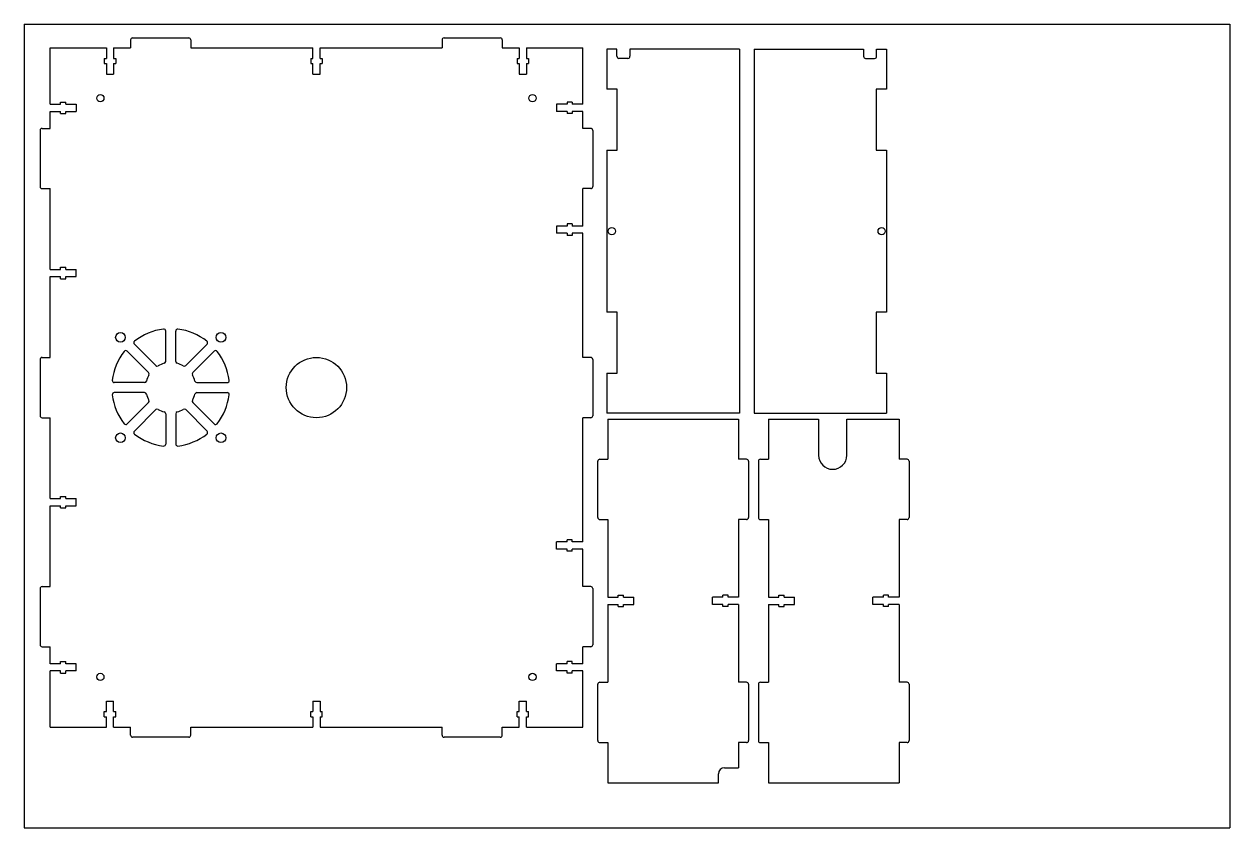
# Model space of a CAD drawing. Header units: millimetres. Extents: x 1 to 812, y -2427 to 180.
# Drawn here: x 100 to 700, y -2427 to -2027 of the extents above; entities that cross this region are included whole.
import ezdxf

# ---------------------------------------------------------------- set-up
doc = ezdxf.new("R2010")
doc.units = ezdxf.units.MM
doc.layers.add('SHEET', color=150, linetype='Continuous')

msp = doc.modelspace()

# ---------------------------------------------------------------- linework, layer by layer
at = {"color": 7, "linetype": 'Continuous', "lineweight": 25}
for p, q in [((153.869, -2033.481), (181.869, -2033.481)), ((308.869, -2033.481), (336.869, -2033.481)), ((112.869, -2066.481), (112.869, -2038.481)), ((112.869, -2038.481), (140.869, -2038.481)), ((140.869, -2038.481), (140.869, -2043.681)), ((144.469, -2038.481), (144.469, -2043.681)), ((144.469, -2038.481), (152.869, -2038.481)), ((152.869, -2034.481), (152.869, -2038.481)), ((182.869, -2034.481), (182.869, -2038.481)), ((182.869, -2038.481), (243.569, -2038.481)), ((243.569, -2043.681), (243.569, -2038.481)), ((247.169, -2043.681), (247.169, -2038.481)), ((247.169, -2038.481), (307.869, -2038.481)), ((307.869, -2034.481), (307.869, -2038.481)), ((337.869, -2034.481), (337.869, -2038.481)), ((337.869, -2038.481), (346.269, -2038.481)), ((346.269, -2038.481), (346.269, -2043.681)), ((349.869, -2038.481), (349.869, -2043.681)), ((349.869, -2038.481), (377.869, -2038.481)), ((377.869, -2066.481), (377.869, -2038.481)), ((394.886, -2039.135), (389.886, -2039.135)), ((389.886, -2039.135), (389.886, -2058.935)), ((394.886, -2042.635), (394.886, -2039.135)), ((401.386, -2039.135), (401.386, -2042.635)), ((455.886, -2039.135), (401.386, -2039.135)), ((455.886, -2039.135), (455.886, -2220.135)), ((463.129, -2039.135), (463.129, -2220.135)), ((463.129, -2039.135), (517.629, -2039.135)), ((517.629, -2039.135), (517.629, -2042.635)), ((524.129, -2042.635), (524.129, -2039.135)), ((524.129, -2039.135), (529.129, -2039.135)), ((529.129, -2039.135), (529.129, -2058.935)), ((139.819, -2043.681), (140.869, -2043.681)), ((139.819, -2043.681), (139.819, -2046.281)), ((144.469, -2043.681), (145.519, -2043.681)), ((145.519, -2043.681), (145.519, -2046.281)), ((242.519, -2043.681), (243.569, -2043.681)), ((242.519, -2043.681), (242.519, -2046.281)), ((247.169, -2043.681), (248.219, -2043.681)), ((248.219, -2043.681), (248.219, -2046.281)), ((345.219, -2043.681), (346.269, -2043.681)), ((345.219, -2043.681), (345.219, -2046.281)), ((349.869, -2043.681), (350.919, -2043.681)), ((350.919, -2043.681), (350.919, -2046.281)), ((400.386, -2043.635), (395.886, -2043.635)), ((518.629, -2043.635), (523.129, -2043.635)), ((139.819, -2046.281), (140.869, -2046.281)), ((140.869, -2046.281), (140.869, -2051.481)), ((140.869, -2051.481), (144.469, -2051.481)), ((144.469, -2046.281), (144.469, -2051.481)), ((144.469, -2046.281), (145.519, -2046.281)), ((242.519, -2046.281), (243.569, -2046.281)), ((243.569, -2051.481), (243.569, -2046.281)), ((243.569, -2051.481), (247.169, -2051.481)), ((247.169, -2051.481), (247.169, -2046.281)), ((247.169, -2046.281), (248.219, -2046.281)), ((345.219, -2046.281), (346.269, -2046.281)), ((346.269, -2046.281), (346.269, -2051.481)), ((346.269, -2051.481), (349.869, -2051.481)), ((349.869, -2046.281), (349.869, -2051.481)), ((349.869, -2046.281), (350.919, -2046.281)), ((395.086, -2058.935), (389.886, -2058.935)), ((395.086, -2089.335), (395.086, -2058.935)), ((529.129, -2058.935), (523.929, -2058.935)), ((523.929, -2058.935), (523.929, -2089.335)), ((112.869, -2066.481), (118.069, -2066.481)), ((118.069, -2065.431), (120.669, -2065.431)), ((118.069, -2066.481), (118.069, -2065.431)), ((120.669, -2066.481), (120.669, -2065.431)), ((120.669, -2066.481), (125.869, -2066.481)), ((125.869, -2066.481), (125.869, -2070.081)), ((370.069, -2066.481), (364.869, -2066.481)), ((364.869, -2066.481), (364.869, -2070.081)), ((372.669, -2065.431), (370.069, -2065.431)), ((370.069, -2065.431), (370.069, -2066.481)), ((372.669, -2065.431), (372.669, -2066.481)), ((377.869, -2066.481), (372.669, -2066.481)), ((112.869, -2078.481), (112.869, -2070.081)), ((112.869, -2070.081), (118.069, -2070.081)), ((118.069, -2071.131), (118.069, -2070.081)), ((118.069, -2071.131), (120.669, -2071.131)), ((120.669, -2071.131), (120.669, -2070.081)), ((120.669, -2070.081), (125.869, -2070.081)), ((370.069, -2070.081), (364.869, -2070.081)), ((370.069, -2070.081), (370.069, -2071.131)), ((372.669, -2071.131), (370.069, -2071.131)), ((372.669, -2070.081), (372.669, -2071.131)), ((377.869, -2070.081), (372.669, -2070.081)), ((377.869, -2078.481), (377.869, -2070.081)), ((107.869, -2079.481), (107.869, -2107.481)), ((108.869, -2078.481), (112.869, -2078.481)), ((381.869, -2078.481), (377.869, -2078.481)), ((382.869, -2079.481), (382.869, -2107.481)), ((389.886, -2089.335), (395.086, -2089.335)), ((389.886, -2089.335), (389.886, -2169.935)), ((523.929, -2089.335), (529.129, -2089.335)), ((529.129, -2089.335), (529.129, -2169.935)), ((108.869, -2108.481), (112.869, -2108.481)), ((112.869, -2148.681), (112.869, -2108.481)), ((381.869, -2108.481), (377.869, -2108.481)), ((377.869, -2127.081), (377.869, -2108.481)), ((370.069, -2127.081), (364.869, -2127.081)), ((364.869, -2127.081), (364.869, -2130.681)), ((372.669, -2126.031), (370.069, -2126.031)), ((370.069, -2126.031), (370.069, -2127.081)), ((372.669, -2126.031), (372.669, -2127.081)), ((377.869, -2127.081), (372.669, -2127.081)), ((370.069, -2130.681), (364.869, -2130.681)), ((370.069, -2130.681), (370.069, -2131.731)), ((372.669, -2131.731), (370.069, -2131.731)), ((372.669, -2130.681), (372.669, -2131.731)), ((377.869, -2130.681), (372.669, -2130.681)), ((377.869, -2192.481), (377.869, -2130.681)), ((118.069, -2147.631), (120.669, -2147.631)), ((118.069, -2148.681), (118.069, -2147.631)), ((120.669, -2148.681), (120.669, -2147.631)), ((112.869, -2148.681), (118.069, -2148.681)), ((112.869, -2192.481), (112.869, -2152.281)), ((112.869, -2152.281), (118.069, -2152.281)), ((118.069, -2153.331), (118.069, -2152.281)), ((118.069, -2153.331), (120.669, -2153.331)), ((120.669, -2148.681), (125.869, -2148.681)), ((120.669, -2153.331), (120.669, -2152.281)), ((120.669, -2152.281), (125.869, -2152.281)), ((125.869, -2152.281), (125.869, -2148.681)), ((395.086, -2169.935), (389.886, -2169.935)), ((395.086, -2200.335), (395.086, -2169.935)), ((529.129, -2169.935), (523.929, -2169.935)), ((523.929, -2169.935), (523.929, -2200.335)), ((170.369, -2194.442), (170.369, -2179.391)), ((175.369, -2194.442), (175.369, -2179.391)), ((161.882, -2200.029), (151.239, -2189.386)), ((165.417, -2196.493), (154.775, -2185.851)), ((180.321, -2196.493), (190.964, -2185.851)), ((183.856, -2200.029), (194.499, -2189.386)), ((107.869, -2193.481), (107.869, -2221.481)), ((108.869, -2192.481), (112.869, -2192.481)), ((381.869, -2192.481), (377.869, -2192.481)), ((382.869, -2193.481), (382.869, -2221.481)), ((389.886, -2200.335), (395.086, -2200.335)), ((389.886, -2200.335), (389.886, -2220.135)), ((523.929, -2200.335), (529.129, -2200.335)), ((529.129, -2200.335), (529.129, -2220.135)), ((159.831, -2204.981), (144.78, -2204.981)), ((185.908, -2204.981), (200.959, -2204.981)), ((159.831, -2209.981), (144.78, -2209.981)), ((185.908, -2209.981), (200.959, -2209.981)), ((161.882, -2214.932), (151.239, -2225.575)), ((165.417, -2218.468), (154.775, -2229.111)), ((180.321, -2218.468), (190.964, -2229.111)), ((183.856, -2214.932), (194.499, -2225.575)), ((108.869, -2222.481), (112.869, -2222.481)), ((112.869, -2262.681), (112.869, -2222.481)), ((170.369, -2220.519), (170.369, -2235.57)), ((175.369, -2220.519), (175.369, -2235.57)), ((381.869, -2222.481), (377.869, -2222.481)), ((377.869, -2284.281), (377.869, -2222.481)), ((455.886, -2220.135), (389.886, -2220.135)), ((390.386, -2223.159), (455.386, -2223.159)), ((390.386, -2223.159), (390.386, -2243.159)), ((455.386, -2223.159), (455.386, -2243.159)), ((463.129, -2220.135), (529.129, -2220.135)), ((470.285, -2223.159), (470.285, -2243.159)), ((470.285, -2223.159), (495.285, -2223.159)), ((495.285, -2223.159), (495.285, -2241.159)), ((509.285, -2241.159), (509.285, -2223.159)), ((509.285, -2223.159), (535.285, -2223.159)), ((535.285, -2223.159), (535.285, -2243.159)), ((386.386, -2243.159), (390.386, -2243.159)), ((459.386, -2243.159), (455.386, -2243.159)), ((466.285, -2243.159), (470.285, -2243.159)), ((539.285, -2243.159), (535.285, -2243.159)), ((385.386, -2272.159), (385.386, -2244.159)), ((460.386, -2244.159), (460.386, -2272.159)), ((465.285, -2244.159), (465.285, -2272.159)), ((540.285, -2244.159), (540.285, -2272.159)), ((118.069, -2261.631), (120.669, -2261.631)), ((118.069, -2262.681), (118.069, -2261.631)), ((120.669, -2262.681), (120.669, -2261.631)), ((112.869, -2262.681), (118.069, -2262.681)), ((112.869, -2306.481), (112.869, -2266.281)), ((112.869, -2266.281), (118.069, -2266.281)), ((118.069, -2267.331), (118.069, -2266.281)), ((118.069, -2267.331), (120.669, -2267.331)), ((120.669, -2262.681), (125.869, -2262.681)), ((120.669, -2267.331), (120.669, -2266.281)), ((120.669, -2266.281), (125.869, -2266.281)), ((125.869, -2266.281), (125.869, -2262.681)), ((386.386, -2273.159), (390.386, -2273.159)), ((390.386, -2273.159), (390.386, -2311.859)), ((459.386, -2273.159), (455.386, -2273.159)), ((455.386, -2273.159), (455.386, -2311.859)), ((466.285, -2273.159), (470.285, -2273.159)), ((470.285, -2273.159), (470.285, -2311.859)), ((539.285, -2273.159), (535.285, -2273.159)), ((535.285, -2273.159), (535.285, -2311.859)), ((370.069, -2284.281), (364.869, -2284.281)), ((364.869, -2287.881), (364.869, -2284.281)), ((372.669, -2283.231), (370.069, -2283.231)), ((370.069, -2284.281), (370.069, -2283.231)), ((372.669, -2284.281), (372.669, -2283.231)), ((377.869, -2284.281), (372.669, -2284.281)), ((370.069, -2287.881), (364.869, -2287.881)), ((370.069, -2288.931), (370.069, -2287.881)), ((372.669, -2288.931), (370.069, -2288.931)), ((372.669, -2288.931), (372.669, -2287.881)), ((377.869, -2287.881), (372.669, -2287.881)), ((377.869, -2306.481), (377.869, -2287.881)), ((107.869, -2307.481), (107.869, -2335.481)), ((108.869, -2306.481), (112.869, -2306.481)), ((381.869, -2306.481), (377.869, -2306.481)), ((382.869, -2307.481), (382.869, -2335.481)), ((390.386, -2311.859), (395.586, -2311.859)), ((390.386, -2315.459), (395.586, -2315.459)), ((390.386, -2315.459), (390.386, -2354.159)), ((395.586, -2310.809), (398.186, -2310.809)), ((395.586, -2311.859), (395.586, -2310.809)), ((395.586, -2316.509), (395.586, -2315.459)), ((398.186, -2311.859), (398.186, -2310.809)), ((398.186, -2311.859), (403.386, -2311.859)), ((398.186, -2316.509), (398.186, -2315.459)), ((398.186, -2315.459), (403.386, -2315.459)), ((403.386, -2315.459), (403.386, -2311.859)), ((447.586, -2311.859), (442.386, -2311.859)), ((442.386, -2315.459), (442.386, -2311.859)), ((447.586, -2315.459), (442.386, -2315.459)), ((450.186, -2310.809), (447.586, -2310.809)), ((447.586, -2311.859), (447.586, -2310.809)), ((447.586, -2316.509), (447.586, -2315.459)), ((450.186, -2311.859), (450.186, -2310.809)), ((455.386, -2311.859), (450.186, -2311.859)), ((450.186, -2316.509), (450.186, -2315.459)), ((455.386, -2315.459), (450.186, -2315.459)), ((455.386, -2315.459), (455.386, -2354.159)), ((470.285, -2311.859), (475.485, -2311.859)), ((470.285, -2315.459), (475.485, -2315.459)), ((470.285, -2315.459), (470.285, -2354.159)), ((475.485, -2310.809), (478.085, -2310.809)), ((475.485, -2311.859), (475.485, -2310.809)), ((475.485, -2316.509), (475.485, -2315.459)), ((478.085, -2311.859), (478.085, -2310.809)), ((478.085, -2311.859), (483.285, -2311.859)), ((478.085, -2316.509), (478.085, -2315.459)), ((478.085, -2315.459), (483.285, -2315.459)), ((483.285, -2315.459), (483.285, -2311.859)), ((527.485, -2311.859), (522.285, -2311.859)), ((522.285, -2315.459), (522.285, -2311.859)), ((527.485, -2315.459), (522.285, -2315.459)), ((530.085, -2310.809), (527.485, -2310.809)), ((527.485, -2311.859), (527.485, -2310.809)), ((527.485, -2316.509), (527.485, -2315.459)), ((530.085, -2311.859), (530.085, -2310.809)), ((535.285, -2311.859), (530.085, -2311.859)), ((530.085, -2316.509), (530.085, -2315.459)), ((535.285, -2315.459), (530.085, -2315.459)), ((535.285, -2315.459), (535.285, -2354.159)), ((395.586, -2316.509), (398.186, -2316.509)), ((450.186, -2316.509), (447.586, -2316.509)), ((475.485, -2316.509), (478.085, -2316.509)), ((530.085, -2316.509), (527.485, -2316.509)), ((108.869, -2336.481), (112.869, -2336.481)), ((112.869, -2344.881), (112.869, -2336.481)), ((381.869, -2336.481), (377.869, -2336.481)), ((377.869, -2344.881), (377.869, -2336.481)), ((118.069, -2344.881), (112.869, -2344.881)), ((118.069, -2343.831), (120.669, -2343.831)), ((118.069, -2344.881), (118.069, -2343.831)), ((120.669, -2344.881), (120.669, -2343.831)), ((125.869, -2344.881), (120.669, -2344.881)), ((125.869, -2348.481), (125.869, -2344.881)), ((370.069, -2344.881), (364.869, -2344.881)), ((364.869, -2348.481), (364.869, -2344.881)), ((372.669, -2343.831), (370.069, -2343.831)), ((370.069, -2344.881), (370.069, -2343.831)), ((372.669, -2344.881), (372.669, -2343.831)), ((377.869, -2344.881), (372.669, -2344.881)), ((112.869, -2376.481), (112.869, -2348.481)), ((118.069, -2348.481), (112.869, -2348.481)), ((118.069, -2349.531), (118.069, -2348.481)), ((118.069, -2349.531), (120.669, -2349.531)), ((120.669, -2349.531), (120.669, -2348.481)), ((125.869, -2348.481), (120.669, -2348.481)), ((370.069, -2348.481), (364.869, -2348.481)), ((370.069, -2349.531), (370.069, -2348.481)), ((372.669, -2349.531), (370.069, -2349.531)), ((372.669, -2349.531), (372.669, -2348.481)), ((377.869, -2348.481), (372.669, -2348.481)), ((377.869, -2376.481), (377.869, -2348.481)), ((385.386, -2383.159), (385.386, -2355.159)), ((386.386, -2354.159), (390.386, -2354.159)), ((459.386, -2354.159), (455.386, -2354.159)), ((460.386, -2355.159), (460.386, -2383.159)), ((465.285, -2355.159), (465.285, -2383.159)), ((466.285, -2354.159), (470.285, -2354.159)), ((539.285, -2354.159), (535.285, -2354.159)), ((540.285, -2355.159), (540.285, -2383.159)), ((140.869, -2363.481), (144.469, -2363.481)), ((140.869, -2368.681), (140.869, -2363.481)), ((144.469, -2368.681), (144.469, -2363.481)), ((243.569, -2363.481), (247.169, -2363.481)), ((243.569, -2363.481), (243.569, -2368.681)), ((247.169, -2363.481), (247.169, -2368.681)), ((346.269, -2363.481), (349.869, -2363.481)), ((346.269, -2368.681), (346.269, -2363.481)), ((349.869, -2368.681), (349.869, -2363.481)), ((139.819, -2368.681), (140.869, -2368.681)), ((139.819, -2371.281), (139.819, -2368.681)), ((144.469, -2368.681), (145.519, -2368.681)), ((145.519, -2371.281), (145.519, -2368.681)), ((242.519, -2368.681), (243.569, -2368.681)), ((242.519, -2371.281), (242.519, -2368.681)), ((247.169, -2368.681), (248.219, -2368.681)), ((248.219, -2371.281), (248.219, -2368.681)), ((345.219, -2368.681), (346.269, -2368.681)), ((345.219, -2371.281), (345.219, -2368.681)), ((349.869, -2368.681), (350.919, -2368.681)), ((350.919, -2371.281), (350.919, -2368.681)), ((139.819, -2371.281), (140.869, -2371.281)), ((140.869, -2376.481), (140.869, -2371.281)), ((144.469, -2376.481), (144.469, -2371.281)), ((144.469, -2371.281), (145.519, -2371.281)), ((242.519, -2371.281), (243.569, -2371.281)), ((243.569, -2371.281), (243.569, -2376.481)), ((247.169, -2371.281), (247.169, -2376.481)), ((247.169, -2371.281), (248.219, -2371.281)), ((345.219, -2371.281), (346.269, -2371.281)), ((346.269, -2376.481), (346.269, -2371.281)), ((349.869, -2376.481), (349.869, -2371.281)), ((349.869, -2371.281), (350.919, -2371.281)), ((112.869, -2376.481), (140.869, -2376.481)), ((144.469, -2376.481), (152.869, -2376.481)), ((152.869, -2380.481), (152.869, -2376.481)), ((181.869, -2381.481), (153.869, -2381.481)), ((182.869, -2376.481), (243.569, -2376.481)), ((182.869, -2380.481), (182.869, -2376.481)), ((247.169, -2376.481), (307.869, -2376.481)), ((307.869, -2380.481), (307.869, -2376.481)), ((336.869, -2381.481), (308.869, -2381.481)), ((337.869, -2376.481), (346.269, -2376.481)), ((337.869, -2380.481), (337.869, -2376.481)), ((349.869, -2376.481), (377.869, -2376.481)), ((386.386, -2384.159), (390.386, -2384.159)), ((390.386, -2384.159), (390.386, -2404.159)), ((459.386, -2384.159), (455.386, -2384.159)), ((455.386, -2384.159), (455.386, -2396.659)), ((466.285, -2384.159), (470.285, -2384.159)), ((470.285, -2384.159), (470.285, -2404.159)), ((539.285, -2384.159), (535.285, -2384.159)), ((535.285, -2384.159), (535.285, -2404.159)), ((445.386, -2404.159), (445.386, -2399.659)), ((448.386, -2396.659), (455.386, -2396.659)), ((390.386, -2404.159), (445.386, -2404.159)), ((470.285, -2404.159), (535.285, -2404.159))]:
    msp.add_line(p, q, dxfattribs=at)
for centre, radius in [((137.869, -2063.481), 1.8), ((352.869, -2063.481), 1.8), ((392.386, -2129.635), 1.8), ((526.629, -2129.635), 1.8), ((147.869, -2182.481), 2.4), ((197.869, -2182.481), 2.4), ((245.369, -2207.481), 15), ((147.869, -2232.481), 2.4), ((197.869, -2232.481), 2.4), ((137.869, -2351.481), 1.8), ((352.869, -2351.481), 1.8)]:
    msp.add_circle(centre, radius, dxfattribs=at)
for centre, radius, start, end in [((153.869, -2034.481), 1, 90, 180), ((181.869, -2034.481), 1, 0, 90), ((308.869, -2034.481), 1, 90, 180), ((336.869, -2034.481), 1, 0, 90), ((395.886, -2042.635), 1, 180, 270), ((400.386, -2042.635), 1, 270, 0), ((518.629, -2042.635), 1, 180, 270), ((523.129, -2042.635), 1, 270, 0), ((108.869, -2079.481), 1, 90, 180), ((381.869, -2079.481), 1, 0, 90), ((108.869, -2107.481), 1, 180, 270), ((381.869, -2107.481), 1, 270, 0), ((172.869, -2207.481), 29.307, 97.102518, 127.897482), ((169.369, -2179.391), 1, 0, 97.102518), ((176.369, -2179.391), 1, 82.897482, 180), ((172.869, -2207.481), 29.307, 52.102518, 82.897482), ((172.869, -2207.481), 29.307, 142.102518, 172.897482), ((150.532, -2190.093), 1, 45, 142.102518), ((155.482, -2185.143), 1, 127.897482, 225), ((190.257, -2185.143), 1, 315, 52.102518), ((195.206, -2190.093), 1, 37.897482, 135), ((172.869, -2207.481), 29.307, 7.102518, 37.897482), ((108.869, -2193.481), 1, 90, 180), ((172.869, -2207.481), 12.5, 105.026114, 119.973886), ((169.369, -2194.442), 1, 285.026114, 0), ((176.369, -2194.442), 1, 180, 254.973886), ((172.869, -2207.481), 12.5, 60.026114, 74.973886), ((381.869, -2193.481), 1, 0, 90), ((172.869, -2207.481), 12.5, 150.026114, 164.973886), ((161.175, -2200.736), 1, 330.026114, 45), ((166.124, -2195.786), 1, 225, 299.973886), ((179.614, -2195.786), 1, 240.026114, 315), ((184.564, -2200.736), 1, 135, 209.973886), ((172.869, -2207.481), 12.5, 15.026114, 29.973886), ((144.78, -2203.981), 1, 172.897482, 270), ((159.831, -2203.981), 1, 270, 344.973886), ((185.908, -2203.981), 1, 195.026114, 270), ((200.959, -2203.981), 1, 270, 7.102518), ((144.78, -2210.981), 1, 90, 187.102518), ((172.869, -2207.481), 29.307, 187.102518, 217.897482), ((159.831, -2210.981), 1, 15.026114, 90), ((172.869, -2207.481), 12.5, 195.026114, 209.973886), ((161.175, -2214.225), 1, 315, 29.973886), ((184.564, -2214.225), 1, 150.026114, 225), ((172.869, -2207.481), 12.5, 330.026114, 344.973886), ((185.908, -2210.981), 1, 90, 164.973886), ((172.869, -2207.481), 29.307, 322.102518, 352.897482), ((200.959, -2210.981), 1, 352.897482, 90), ((166.124, -2219.175), 1, 60.026114, 135), ((172.869, -2207.481), 12.5, 240.026114, 254.973886), ((169.369, -2220.519), 1, 0, 74.973886), ((176.369, -2220.519), 1, 105.026114, 180), ((172.869, -2207.481), 12.5, 285.026114, 299.973886), ((179.614, -2219.175), 1, 45, 119.973886), ((108.869, -2221.481), 1, 180, 270), ((150.532, -2224.868), 1, 217.897482, 315), ((195.206, -2224.868), 1, 225, 322.102518), ((381.869, -2221.481), 1, 270, 0), ((155.482, -2229.818), 1, 135, 232.102518), ((172.869, -2207.481), 29.307, 232.102518, 262.897482), ((172.869, -2207.481), 29.307, 277.102518, 307.897482), ((190.257, -2229.818), 1, 307.897482, 45), ((169.369, -2235.57), 1, 262.897482, 0), ((176.369, -2235.57), 1, 180, 277.102518), ((386.386, -2244.159), 1, 90, 180), ((459.386, -2244.159), 1, 0, 90), ((466.285, -2244.159), 1, 90, 180), ((502.285, -2241.159), 7, 180, 0), ((539.285, -2244.159), 1, 0, 90), ((386.386, -2272.159), 1, 180, 270), ((459.386, -2272.159), 1, 270, 0), ((466.285, -2272.159), 1, 180, 270), ((539.285, -2272.159), 1, 270, 0), ((108.869, -2307.481), 1, 90, 180), ((381.869, -2307.481), 1, 0, 90), ((108.869, -2335.481), 1, 180, 270), ((381.869, -2335.481), 1, 270, 0), ((386.386, -2355.159), 1, 90, 180), ((459.386, -2355.159), 1, 0, 90), ((466.285, -2355.159), 1, 90, 180), ((539.285, -2355.159), 1, 0, 90), ((153.869, -2380.481), 1, 180, 270), ((181.869, -2380.481), 1, 270, 0), ((308.869, -2380.481), 1, 180, 270), ((336.869, -2380.481), 1, 270, 0), ((386.386, -2383.159), 1, 180, 270), ((459.386, -2383.159), 1, 270, 0), ((466.285, -2383.159), 1, 180, 270), ((539.285, -2383.159), 1, 270, 0), ((448.386, -2399.659), 3, 90, 180)]:
    msp.add_arc(centre, radius, start, end, dxfattribs=at)
at = {"layer": 'SHEET'}
for p, q in [((99.922, -2026.603), (699.922, -2026.603)), ((99.922, -2026.603), (99.922, -2426.603)), ((699.922, -2026.603), (699.922, -2426.603)), ((99.922, -2426.603), (699.922, -2426.603))]:
    msp.add_line(p, q, dxfattribs=at)

doc.saveas('drawing.dxf')
